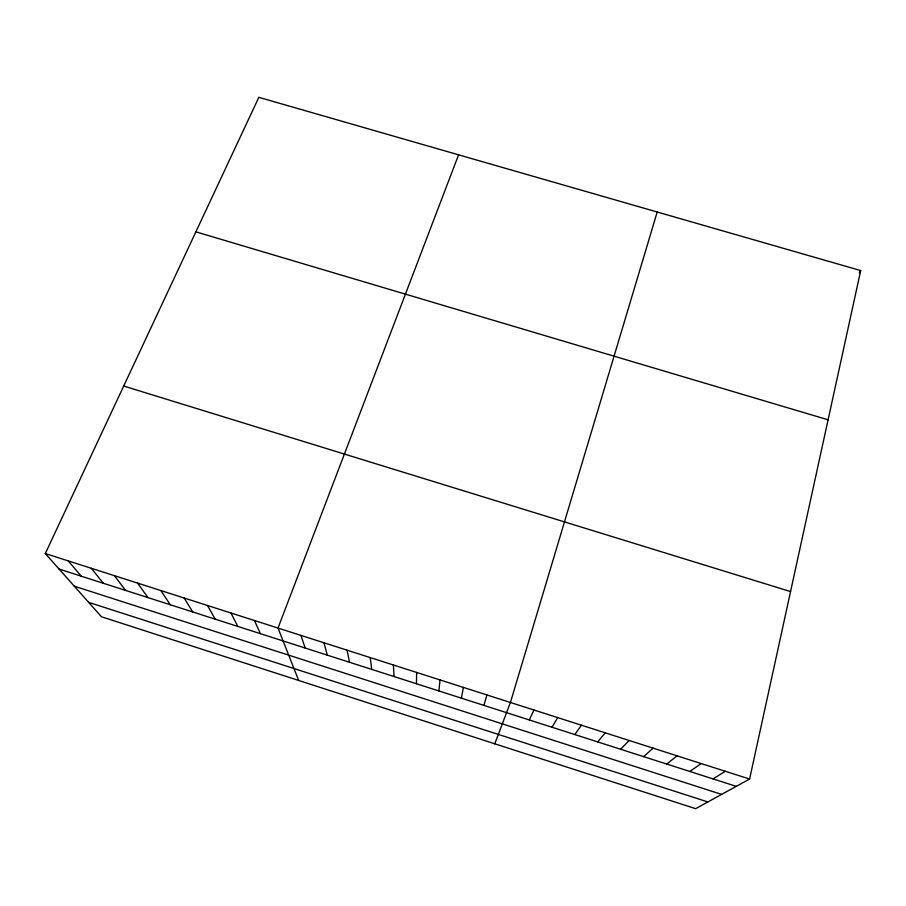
<?xml version="1.0" encoding="UTF-8"?>
<svg xmlns="http://www.w3.org/2000/svg" width="906" height="906" viewBox="0 0 906 906"><rect width="100%" height="100%" fill="white"/><g stroke="black" fill="none" stroke-linecap="round" stroke-linejoin="round"><path stroke-width="1.36" d="M416.443 683.736L416.669 672.456M438.889 690.938L440.01 679.93M461.38 698.164L463.408 687.428M749.59 779.047L860.7 270.577L258.833 97.327L45.3 553.555L101.472 616.771L695.638 808.673L749.59 779.047L45.3 553.555M483.951 705.4L486.884 694.947M657.212 212.004L510.429 702.478L494.767 743.803M458.583 154.824L278.006 628.062L298.674 680.463M529.251 719.93L534.03 710.032M552.003 727.235L557.711 717.62M859.205 272.899L860.7 270.577M574.812 734.551L581.459 725.219M597.688 741.889L605.265 732.841M620.633 749.251L629.149 740.485M643.634 756.635L653.101 748.152M666.691 764.03L677.11 755.853M689.828 771.459L701.199 763.565M713.022 778.9L725.355 771.289M195.866 231.845L828.095 419.806M123.703 386.047L790.553 591.573M59.094 569.081L736.272 786.363M74.303 586.193L721.64 794.403M88.652 602.354L707.88 801.957M68.267 560.916L81.212 576.171M91.302 568.288L103.397 583.294M114.405 575.684L125.64 590.429M137.576 583.102L147.95 597.586M160.815 590.542L170.317 604.766M184.122 598.005L192.74 611.958M207.485 605.491L215.232 619.183M230.928 612.988L237.791 626.42M254.427 620.519L260.407 633.668M300.951 635.412L305.163 648.028M323.963 642.784L327.304 655.14M347.043 650.168L349.501 662.252M370.18 657.575L371.754 669.398M393.397 665.004L394.065 676.556"/></g></svg>
